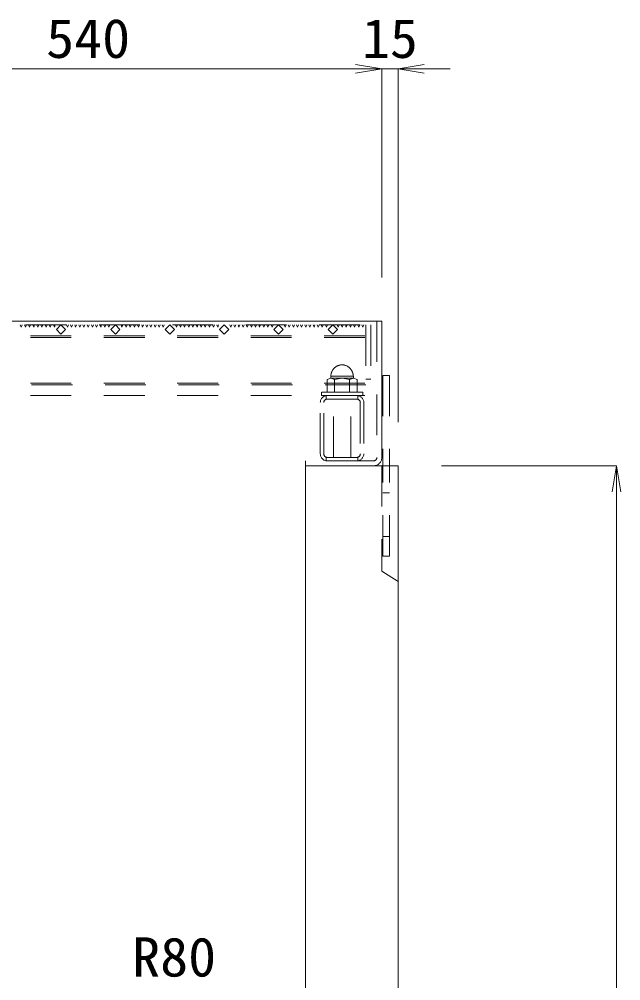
# Model space of a CAD drawing. Units: millimetres at full size; some dimension numbers follow another scale. Extents: x -734 to 58102, y 49499 to 87169.
# Drawn here: x 43223 to 43776, y 56570 to 57454 of the extents above; entities that cross this region are included whole.
import ezdxf
from ezdxf.enums import TextEntityAlignment as Align

# ---------------------------------------------------------------- set-up
doc = ezdxf.new("R2010")
doc.units = ezdxf.units.MM
doc.header["$LTSCALE"] = 50
doc.linetypes.add('USER1', pattern=[1.35, 0.75, -0.6])
for name, color, linetype, lineweight in [('寸法線', 7, 'Continuous', 13), ('引出線', 4, 'Continuous', 13), ('本体', 2, 'Continuous', 20), ('ｸﾞﾚｰﾁﾝｸﾞ', 7, 'USER1', 9)]:
    doc.layers.add(name, color=color, linetype=linetype, lineweight=lineweight)
doc.styles.add('ＭＳ 明朝', font='')
doc.styles.get('ＭＳ 明朝').set_extended_font_data('MS Mincho')

# ---------------------------------------------------------------- blocks, each defined once
blk = doc.blocks.new('open_arrow')
at = {"color": 0, "linetype": 'Continuous', "lineweight": -2}
blk.add_lwpolyline([(7.5, 1.25), (0, 0), (7.5, -1.25)], dxfattribs=at)

msp = doc.modelspace()

# ---------------------------------------------------------------- linework, layer by layer
at = {"layer": '寸法線'}
for p, q in [((43556.09, 57408.54), (43016.09, 57408.54)), ((43508.09, 57408.54), (43619.09, 57408.54)), ((43556.09, 57216.64), (43556.09, 57408.54)), ((43556.09, 57216.64), (43556.09, 57408.54)), ((43571.09, 57083.63), (43571.09, 57408.54)), ((43611.11, 57043.61), (43771.91, 57043.61)), ((43771.91, 57043.61), (43771.91, 55693.62))]:
    msp.add_line(p, q, dxfattribs=at)
at = {"layer": '本体'}
for p, q in [((43486.09, 56537.65), (43486.09, 57043.61)), ((43571.1, 57043.61), (43486.09, 57043.61)), ((43571.09, 55693.62), (43571.09, 57043.61))]:
    msp.add_line(p, q, dxfattribs=at)
at = {"layer": '本体', "linetype": 'USER1', "lineweight": 9}
for p, q in [((43556.1, 57043.61), (43556.1, 56946.61)), ((43556.1, 56946.61), (43571.1, 56937.11))]:
    msp.add_line(p, q, dxfattribs=at)
at = {"layer": 'ｸﾞﾚｰﾁﾝｸﾞ', "linetype": 'Continuous'}
for p, q in [((43016.09, 57176.61), (43556.09, 57176.62)), ((43556.09, 57176.61), (43556.09, 57051.11))]:
    msp.add_line(p, q, dxfattribs=at)
at = {"layer": 'ｸﾞﾚｰﾁﾝｸﾞ', "lineweight": 5}
msp.add_line((43026.09, 57173.11), (43546.1, 57173.11), dxfattribs=at)
at = {"layer": 'ｸﾞﾚｰﾁﾝｸﾞ'}
for p, q in [((43223.69, 57173.11), (43224.59, 57171.01)), ((43224.59, 57171.01), (43225.49, 57173.11)), ((43227.49, 57173.11), (43228.39, 57171.01)), ((43228.39, 57171.01), (43229.29, 57173.11)), ((43231.29, 57173.11), (43232.19, 57171.01)), ((43232.19, 57171.01), (43233.09, 57173.11)), ((43235.09, 57173.11), (43235.99, 57171.01)), ((43235.99, 57171.01), (43236.89, 57173.11)), ((43238.89, 57173.11), (43239.79, 57171.01)), ((43239.79, 57171.01), (43240.69, 57173.11)), ((43242.69, 57173.11), (43243.59, 57171.01)), ((43243.59, 57171.01), (43244.49, 57173.11)), ((43246.49, 57173.11), (43247.39, 57171.01)), ((43247.39, 57171.01), (43248.29, 57173.11)), ((43250.29, 57173.11), (43251.19, 57171.01)), ((43251.19, 57171.01), (43252.09, 57173.11)), ((43254.09, 57173.11), (43255, 57171.01)), ((43255, 57171.01), (43255.89, 57173.11)), ((43261.09, 57173.11), (43256.85, 57168.87)), ((43265.34, 57168.87), (43261.09, 57173.11)), ((43266.09, 57173.11), (43266.99, 57171.01)), ((43266.99, 57171.01), (43267.89, 57173.11)), ((43269.89, 57173.11), (43270.79, 57171.01)), ((43270.79, 57171.01), (43271.69, 57173.11)), ((43273.69, 57173.11), (43274.59, 57171.01)), ((43274.59, 57171.01), (43275.49, 57173.11)), ((43277.49, 57173.11), (43278.39, 57171.01)), ((43278.39, 57171.01), (43279.29, 57173.11)), ((43281.29, 57173.11), (43282.19, 57171.01)), ((43282.19, 57171.01), (43283.09, 57173.11)), ((43285.09, 57173.11), (43285.99, 57171.01)), ((43287.09, 57173.11), (43286.2, 57171.01)), ((43290, 57171.01), (43289.1, 57173.11)), ((43290.89, 57173.11), (43290, 57171.01)), ((43293.79, 57171.01), (43292.9, 57173.11)), ((43294.69, 57173.11), (43293.79, 57171.01)), ((43297.59, 57171.01), (43296.7, 57173.11)), ((43298.5, 57173.11), (43297.59, 57171.01)), ((43301.4, 57171.01), (43300.5, 57173.11)), ((43302.29, 57173.11), (43301.4, 57171.01)), ((43305.2, 57171.01), (43304.29, 57173.11)), ((43306.09, 57173.11), (43305.2, 57171.01)), ((43306.85, 57168.87), (43311.1, 57173.11)), ((43311.1, 57173.11), (43315.34, 57168.87)), ((43317.19, 57171.01), (43316.29, 57173.11)), ((43318.1, 57173.11), (43317.19, 57171.01)), ((43321, 57171.01), (43320.1, 57173.11)), ((43321.9, 57173.11), (43321, 57171.01)), ((43324.8, 57171.01), (43323.9, 57173.11)), ((43325.7, 57173.11), (43324.8, 57171.01)), ((43328.6, 57171.01), (43327.7, 57173.11)), ((43329.5, 57173.11), (43328.6, 57171.01)), ((43332.4, 57171.01), (43331.5, 57173.11)), ((43333.3, 57173.11), (43332.4, 57171.01)), ((43336.2, 57171.01), (43335.3, 57173.11)), ((43337.1, 57173.11), (43336.2, 57171.01)), ((43340, 57171.01), (43339.1, 57173.11)), ((43340.9, 57173.11), (43340, 57171.01)), ((43343.8, 57171.01), (43342.9, 57173.11)), ((43344.7, 57173.11), (43343.8, 57171.01)), ((43347.6, 57171.01), (43346.7, 57173.11)), ((43348.5, 57173.11), (43347.6, 57171.01)), ((43351.4, 57171.01), (43350.5, 57173.11)), ((43352.3, 57173.11), (43351.4, 57171.01)), ((43355.2, 57171.01), (43354.3, 57173.11)), ((43356.1, 57173.11), (43355.2, 57171.01)), ((43356.85, 57168.87), (43361.1, 57173.11)), ((43361.1, 57173.11), (43365.34, 57168.87)), ((43367.19, 57171.01), (43366.29, 57173.11)), ((43368.1, 57173.11), (43367.19, 57171.01)), ((43371, 57171.01), (43370.1, 57173.11)), ((43371.9, 57173.11), (43371, 57171.01)), ((43374.8, 57171.01), (43373.9, 57173.11)), ((43375.7, 57173.11), (43374.8, 57171.01)), ((43378.6, 57171.01), (43377.7, 57173.11)), ((43379.5, 57173.11), (43378.6, 57171.01)), ((43382.4, 57171.01), (43381.5, 57173.11)), ((43383.3, 57173.11), (43382.4, 57171.01)), ((43386.2, 57171.01), (43385.3, 57173.11)), ((43387.1, 57173.11), (43386.2, 57171.01)), ((43390, 57171.01), (43389.1, 57173.11)), ((43390.9, 57173.11), (43390, 57171.01)), ((43393.8, 57171.01), (43392.9, 57173.11)), ((43394.7, 57173.11), (43393.8, 57171.01)), ((43397.6, 57171.01), (43396.7, 57173.11)), ((43398.5, 57173.11), (43397.6, 57171.01)), ((43401.4, 57171.01), (43400.5, 57173.11)), ((43402.3, 57173.11), (43401.4, 57171.01)), ((43405.2, 57171.01), (43404.3, 57173.11)), ((43406.1, 57173.11), (43405.2, 57171.01)), ((43406.85, 57168.87), (43411.1, 57173.11)), ((43411.1, 57173.11), (43415.34, 57168.87)), ((43417.19, 57171.01), (43416.29, 57173.11)), ((43418.1, 57173.11), (43417.19, 57171.01)), ((43421, 57171.01), (43420.1, 57173.11)), ((43421.9, 57173.11), (43421, 57171.01)), ((43424.8, 57171.01), (43423.9, 57173.11)), ((43425.7, 57173.11), (43424.8, 57171.01)), ((43428.6, 57171.01), (43427.7, 57173.11)), ((43429.5, 57173.11), (43428.6, 57171.01)), ((43432.4, 57171.01), (43431.5, 57173.11)), ((43433.29, 57173.11), (43432.4, 57171.01)), ((43436.2, 57171.01), (43435.3, 57173.11)), ((43437.1, 57173.11), (43436.2, 57171.01)), ((43440, 57171.01), (43439.1, 57173.11)), ((43440.9, 57173.11), (43440, 57171.01)), ((43443.8, 57171.01), (43442.9, 57173.11)), ((43444.7, 57173.11), (43443.8, 57171.01)), ((43447.6, 57171.01), (43446.7, 57173.11)), ((43448.5, 57173.11), (43447.6, 57171.01)), ((43451.4, 57171.01), (43450.5, 57173.11)), ((43452.3, 57173.11), (43451.4, 57171.01)), ((43455.2, 57171.01), (43454.3, 57173.11)), ((43456.1, 57173.11), (43455.2, 57171.01)), ((43456.85, 57168.87), (43461.1, 57173.11)), ((43461.1, 57173.11), (43465.34, 57168.87)), ((43467.19, 57171.01), (43466.29, 57173.11)), ((43468.1, 57173.11), (43467.19, 57171.01)), ((43471, 57171.01), (43470.1, 57173.11)), ((43471.9, 57173.11), (43471, 57171.01)), ((43474.8, 57171.01), (43473.9, 57173.11)), ((43475.7, 57173.11), (43474.8, 57171.01)), ((43478.6, 57171.01), (43477.7, 57173.11)), ((43479.5, 57173.11), (43478.6, 57171.01)), ((43482.4, 57171.01), (43481.5, 57173.11)), ((43483.3, 57173.11), (43482.4, 57171.01)), ((43486.2, 57171.01), (43485.3, 57173.11)), ((43487.1, 57173.11), (43486.2, 57171.01)), ((43490, 57171.01), (43489.1, 57173.11)), ((43490.9, 57173.11), (43490, 57171.01)), ((43493.8, 57171.01), (43492.9, 57173.11)), ((43494.7, 57173.11), (43493.8, 57171.01)), ((43497.6, 57171.01), (43496.7, 57173.11)), ((43498.5, 57173.11), (43497.6, 57171.01)), ((43501.4, 57171.01), (43500.5, 57173.11)), ((43502.3, 57173.11), (43501.4, 57171.01)), ((43505.2, 57171.01), (43504.3, 57173.11)), ((43506.1, 57173.11), (43505.2, 57171.01)), ((43506.85, 57168.87), (43511.1, 57173.11)), ((43511.1, 57173.11), (43515.34, 57168.87)), ((43515.9, 57171.01), (43515, 57173.11)), ((43516.8, 57173.11), (43515.9, 57171.01)), ((43519.7, 57171.01), (43518.8, 57173.11)), ((43520.6, 57173.11), (43519.7, 57171.01)), ((43523.5, 57171.01), (43522.6, 57173.11)), ((43524.4, 57173.11), (43523.5, 57171.01)), ((43527.3, 57171.01), (43526.4, 57173.11)), ((43528.2, 57173.11), (43527.3, 57171.01)), ((43531.1, 57171.01), (43530.2, 57173.11)), ((43532, 57173.11), (43531.1, 57171.01)), ((43534.9, 57171.01), (43534, 57173.11)), ((43535.8, 57173.11), (43534.9, 57171.01)), ((43538.7, 57171.01), (43537.8, 57173.11)), ((43539.6, 57173.11), (43538.7, 57171.01)), ((43541.6, 57173.11), (43541.6, 57108.11)), ((43541.6, 57173.11), (43541.6, 57123.11)), ((43546.1, 57173.11), (43546.1, 57123.11)), ((43551.59, 57176.61), (43551.59, 57051.11)), ((43030.59, 57163.11), (43541.6, 57163.11)), ((43030.59, 57161.61), (43541.6, 57161.61)), ((43256.85, 57168.87), (43261.09, 57164.63)), ((43261.09, 57164.63), (43265.34, 57168.87)), ((43311.1, 57164.63), (43306.85, 57168.87)), ((43315.34, 57168.87), (43311.1, 57164.63)), ((43361.1, 57164.63), (43356.85, 57168.87)), ((43365.34, 57168.87), (43361.1, 57164.63)), ((43411.1, 57164.63), (43406.85, 57168.87)), ((43415.34, 57168.87), (43411.1, 57164.63)), ((43461.1, 57164.63), (43456.85, 57168.87)), ((43465.34, 57168.87), (43461.1, 57164.63)), ((43511.1, 57164.63), (43506.85, 57168.87)), ((43515.34, 57168.87), (43511.1, 57164.63)), ((43529.98, 57126.11), (43509.21, 57126.11)), ((43509.21, 57126.11), (43509.21, 57124.11)), ((43529.98, 57124.11), (43529.98, 57126.11)), ((43557.09, 57126.61), (43557.09, 57043.61)), ((43563.09, 57126.61), (43557.09, 57126.61)), ((43563.09, 57126.61), (43563.09, 57043.61)), ((43030.59, 57119.61), (43541.6, 57119.61)), ((43541.6, 57118.11), (43030.59, 57118.11)), ((43509.21, 57124.11), (43505.75, 57122.91)), ((43505.75, 57122.91), (43505.75, 57111.11)), ((43512.67, 57122.91), (43509.21, 57124.11)), ((43509.21, 57124.11), (43529.98, 57124.11)), ((43519.59, 57124.11), (43512.67, 57122.91)), ((43512.67, 57122.91), (43512.67, 57111.11)), ((43526.52, 57122.91), (43519.59, 57124.11)), ((43529.98, 57124.11), (43526.52, 57122.91)), ((43526.52, 57111.11), (43526.52, 57122.91)), ((43533.44, 57122.91), (43529.98, 57124.11)), ((43533.44, 57111.11), (43533.44, 57122.91)), ((43546.1, 57123.11), (43541.6, 57123.11)), ((43030.59, 57108.11), (43541.6, 57108.11)), ((43538.59, 57111.11), (43500.59, 57111.11)), ((43500.59, 57111.11), (43500.59, 57108.11)), ((43500.59, 57108.11), (43538.59, 57108.11)), ((43505.09, 57108.05), (43505.09, 57104.79)), ((43505.75, 57111.11), (43519.59, 57111.11)), ((43505.99, 57108.11), (43533.2, 57108.11)), ((43506, 57108.11), (43533.2, 57108.11)), ((43506, 57108.11), (43533.19, 57108.11)), ((43511.6, 57051.31), (43511.6, 57108.11)), ((43527.6, 57108.11), (43511.6, 57108.11)), ((43519.59, 57111.11), (43533.44, 57111.11)), ((43538.59, 57111.11), (43519.59, 57111.11)), ((43519.59, 57111.11), (43526.52, 57111.11)), ((43527.6, 57051.31), (43527.6, 57108.11)), ((43534.09, 57108.05), (43534.09, 57104.79)), ((43538.59, 57108.11), (43538.59, 57111.11)), ((43499.6, 57054.51), (43499.6, 57101.71)), ((43502.8, 57054.51), (43502.8, 57101.71)), ((43505.99, 57104.91), (43533.2, 57104.91)), ((43536.39, 57101.71), (43536.39, 57054.51)), ((43539.6, 57101.71), (43539.6, 57054.51)), ((43548.59, 57048.11), (43486.09, 57048.11)), ((43486.09, 57048.11), (43486.09, 57043.61)), ((43505.09, 57051.44), (43505.09, 57048.18)), ((43533.2, 57051.31), (43505.99, 57051.31)), ((43533.2, 57048.11), (43505.99, 57048.11)), ((43534.09, 57051.44), (43534.09, 57048.18)), ((43557.09, 56960.62), (43557.09, 57043.61)), ((43563.09, 56960.62), (43563.09, 57043.61)), ((43557.1, 57018.62), (43563.1, 57018.62)), ((43557.1, 56978.62), (43563.1, 56978.62)), ((43563.09, 56960.62), (43557.09, 56960.62))]:
    msp.add_line(p, q, dxfattribs=at)
for centre, radius, start, end in [((43519.59, 57126.11), 10.25, 0, 180), ((43505.99, 57101.71), 6.4, 90, 180), ((43533.2, 57101.71), 6.4, 0, 90), ((43505.99, 57101.71), 3.2, 90, 180), ((43533.2, 57101.71), 3.2, 0, 90), ((43505.99, 57054.51), 6.4, 180, 270), ((43505.99, 57054.51), 3.2, 180, 270), ((43533.2, 57054.51), 6.4, 270, 0), ((43533.2, 57054.51), 3.2, 270, 0), ((43548.59, 57051.11), 7.5, 270, 0), ((43548.59, 57051.11), 3, 270, 0)]:
    msp.add_arc(centre, radius, start, end, dxfattribs=at)

# ---------------------------------------------------------------- block references
at = {"layer": '寸法線', "xscale": 3.2, "yscale": 3.2}
for p, rotation in [((43556.09, 57408.54), 180), ((43556.09, 57408.54), 180), ((43771.91, 57043.61), 270)]:
    msp.add_blockref('open_arrow', p, dxfattribs=dict(at, rotation=rotation))
msp.add_blockref('open_arrow', (43571.09, 57408.54), dxfattribs=at)

# ---------------------------------------------------------------- texts
at = {"layer": '寸法線', "style": 'ＭＳ 明朝', "width": 1.05}
for s, p in [('540', (43286.09, 57436.56)), ('15', (43563.59, 57436.56))]:
    msp.add_text(s, height=36.03, dxfattribs=at).set_placement(p, align=Align.MIDDLE_CENTER)
at = {"layer": '引出線', "style": 'ＭＳ 明朝', "width": 1.05}
msp.add_text('R80', height=36.03, dxfattribs=at).set_placement((43403.77, 56610.02), align=Align.TOP_RIGHT)

doc.saveas('drawing.dxf')
